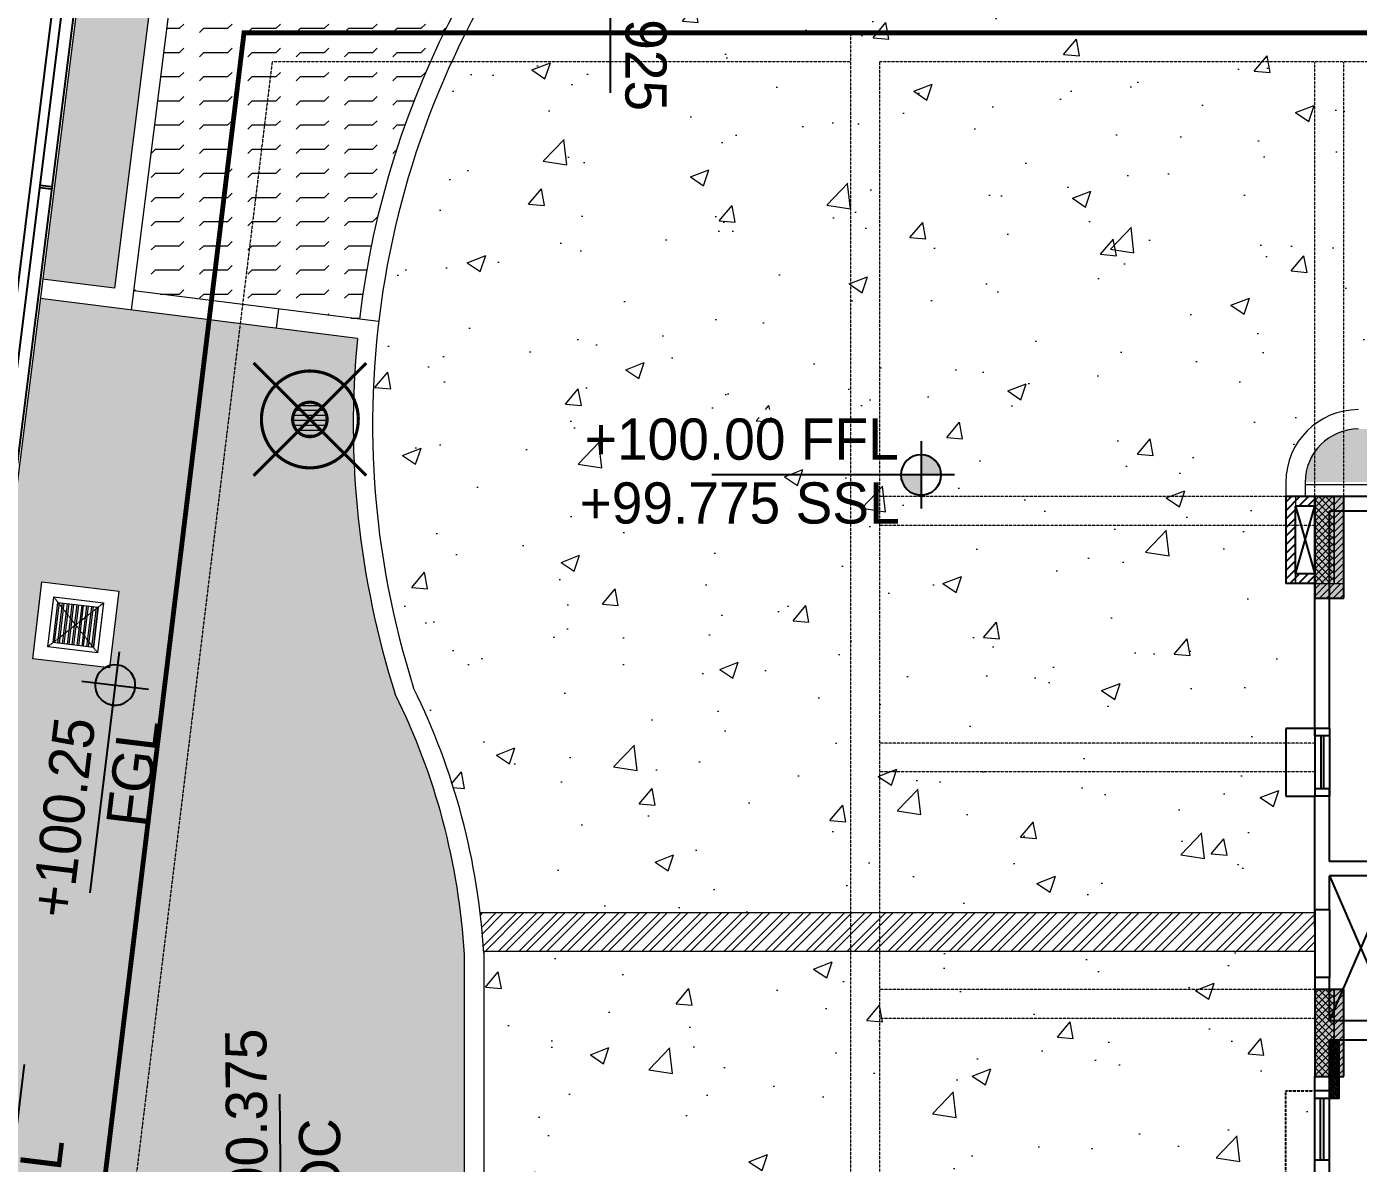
# Model space of a CAD drawing. Header units: millimetres. Extents: x 7964926 to 16080295, y -6277184 to -2986664.
# Drawn here: x 7979557 to 7993336, y -3097760 to -3085996 of the extents above; entities that cross this region are included whole.
import ezdxf

# ---------------------------------------------------------------- set-up
doc = ezdxf.new("R2010")
doc.units = ezdxf.units.MM
doc.header["$LTSCALE"] = 2000
doc.header["$MEASUREMENT"] = 0
for name, pattern in [('( Hidden )', [0.375, 0.25, -0.125]), ('1', [0, 0, 0]), ('DASHED2', [0.375, 0.25, -0.125]), ('HIDDEN', [0.375, 0.25, -0.125])]:
    doc.linetypes.add(name, pattern=pattern)
for name, color, linetype in [('a-chajja', 2, 'HIDDEN'), ('a-col', 8, 'DASHED2'), ('a-cutout', 8, 'Continuous'), ('a-door', 8, 'Continuous'), ('a-hat col', 252, 'Continuous'), ('a-hatch wall', 8, 'Continuous'), ('a-wall', 8, 'Continuous'), ('a-wall @100', 252, 'Continuous'), ('a-window', 8, 'Continuous'), ('L-FL', 7, 'Continuous')]:
    doc.layers.add(name, color=color, linetype=linetype)
for name, color, linetype, lineweight in [('BASEMENT EDGE', 4, 'Continuous', 5), ('Building block', 7, 'Continuous', 9), ('L - paving', 9, 'Continuous', 5), ('L-CHAMBERS', 50, 'Continuous', 5), ('L-compound wall', 7, 'Continuous', 20), ('L-DIM', 2, 'Continuous', 18), ('L-ELE 1', 24, 'Continuous', 20), ('L-ELE 2', 30, 'Continuous', 15), ('L-ELE 4', 27, 'Continuous', 9), ('L-ELE-4', 44, 'Continuous', 5), ('L-HATCH-1', 9, 'Continuous', 5), ('L-LAWN HATCH', 96, 'Continuous', 5), ('L-lights', 213, 'Continuous', 0), ('L-Paver 400x400', 250, '1', 13), ('L-SHRUBS', 96, 'Continuous', 18), ('STR-Column', 250, 'Continuous', 15), ('STR-Column Hatch', 250, 'Continuous', 15), ('STR-Podium Beam', 8, 'Continuous', 15), ('STR-RCC Up Stand', 250, 'Continuous', 15), ('STR-Retaining Wall', 250, 'HIDDEN', 15)]:
    doc.layers.add(name, color=color, linetype=linetype, lineweight=lineweight)
doc.styles.add('Century Gothic', font='GOTHIC.TTF')
doc.styles.get("Standard").update_dxf_attribs({"font": 'romans.shx', "width": 0.75})
pattern_1 = [(45, (5481601.440828349, -3588698.785654349), (-35.35533905932737, 35.35533905932738), []), (135, (5481601.440828349, -3588698.785654349), (-35.35533905932738, -35.35533905932737), [])]
pattern_2 = [(45, (5481601.440828349, -3593798.785654348), (-35.35533905932737, 35.35533905932738), []), (135, (5481601.440828349, -3593798.785654348), (-35.35533905932738, -35.35533905932737), [])]
pattern_3 = [(45, (5495713.427495873, -3480568.835670335), (-35.35533905932737, 35.35533905932738), [])]
pattern_4 = [(45, (5495713.427495873, -3485668.835670334), (-35.35533905932737, 35.35533905932738), [])]
pattern_5 = [(45, (5508973.427495873, -3570941.594752857), (-35.35533905932737, 35.35533905932738), [])]
pattern_6 = [(49.99999999999999, (0, 0), (1972.465502152072, -172.5683712021365), [206.25, -2268.75]), (355, (0, 0), (-381.56616743575, 2068.528367675033), [165, -1815]), (100.45144446, (164.37212275, -14.380696), (1590.899328499558, 1895.959975163731), [175.285528, -1928.140808]), (46.18420000000002, (0, 550), (2934.913659346824, -455.1780221809605), [309.3749999999999, -3403.125]), (96.63563549, (244.57604875, 512.06840575), (2570.320350604128, 2678.826152130014), [262.9284405, -2892.21284]), (351.1841639899999, (0, 550), (2570.320348900626, 2678.826150742473), [247.5, -2722.50000275]), (21, (275, 412.5), (1641.49439332577, -1107.201949329682), [206.25, -2268.75]), (326.0000000000001, (275, 412.5), (669.1171627843497, 1994.162623878846), [165, -1815]), (71.45144474, (411.7911985, 320.2331715), (2310.61153600742, 886.9606702174731), [175.2855225, -1928.140808]), (37.50000000000001, (0, 0), (33.43960212254934, 915.4580980361065), [0, -1793, 0, -1842.5, 0, -1821.875]), (7.499999999999999, (0, 0), (723.4412279659086, 1084.632207676491), [0, -1050.5, 0, -1751.75, 0, -694.375]), (327.5, (-613.25, 0), (1468.011699474125, -62.02589726954433), [0, -687.5, 0, -2145, 0, -2846.25]), (317.5, (-888.25, 0), (1603.761965691562, 275.2887014138738), [0, -893.75, 0, -1424.5, 0, -2021.25])]

# ---------------------------------------------------------------- blocks, each defined once
blk = doc.blocks.new('basement - column')
at = {"layer": 'a-hat col'}
h = blk.add_hatch(color=256, dxfattribs=at)
h.dxf.hatch_style = 1
h.paths.add_polyline_path([(4800.000049353577, -4799.308258506469), (4800.000049353577, -5849.308258506469), (5100.000049353577, -5849.308258506469), (5100.000049353577, -4799.308258506469)])
h = blk.add_hatch(color=256, dxfattribs=at)
h.dxf.hatch_style = 1
h.paths.add_polyline_path([(5100.000049359165, -9899.307953759097), (4800.000049359165, -9899.308299995959), (4800.000049359165, -10799.30829999596), (5100.000049359165, -10799.3079537591)])
at = {"layer": 'a-col', "linetype": 'DASHED2', "ltscale": 0.001}
for points in [[(4800.000049353577, -4799.308258506469), (4800.000049353577, -5849.308258506469), (5100.000049353577, -5849.308258506469), (5100.000049353577, -4799.308258506469)], [(4800.000049359165, -10799.30829999596), (5100.000049359165, -10799.3079537591), (5100.000049359165, -9899.307953759097), (4800.000049359165, -9899.308299995959)]]:
    blk.add_lwpolyline(points, close=True, dxfattribs=at)
blk = doc.blocks.new('block 1')
at = {"layer": 'a-hatch wall'}
h = blk.add_hatch(dxfattribs=at)
h.set_pattern_fill('ANSI31', color=256, scale=500)
h.set_pattern_definition([(45, (1286095.436605317, 166168.5263643307), (-44.19417382415921, 44.19417382415922), [])])
h.paths.add_polyline_path([(8070468.714083211, -2855005.335130414), (8070268.714083209, -2855005.335130414), (8070268.714083209, -2854305.335130414), (8070468.714083211, -2854305.335130414), (8070468.714083211, -2854205.335130414), (8070168.714083211, -2854205.335130414), (8070168.714083211, -2855105.335130415), (8070468.714083211, -2855105.335130415)])
h = blk.add_hatch(dxfattribs=at)
h.set_pattern_fill('ANSI37', color=256, scale=300)
h.set_pattern_definition([(45, (1285615.499905314, 166168.5263643307), (-26.51650429449553, 26.51650429449553), []), (135, (1285615.499905314, 166168.5263643307), (-26.51650429449553, -26.51650429449553), [])])
h.paths.add_polyline_path([(8070618.714083214, -2859830.335130414), (8070618.714083214, -2860430.335130414), (8070718.714083214, -2860430.335130414), (8070718.714083214, -2859830.335130414)])
at = {"layer": 'a-chajja', "ltscale": 500}
for p, q in [((8070468.714083211, -2856605.335130416), (8070168.714083211, -2856605.335130416)), ((8070168.714083211, -2856605.335130416), (8070168.714083211, -2857304.95498383)), ((8070168.714083211, -2857305.335130415), (8070468.714083211, -2857305.335130415))]:
    blk.add_line(p, q, dxfattribs=at)
at = {"layer": 'a-chajja', "ltscale": 0.005}
blk.add_lwpolyline([(8070468.714083211, -2861855.335130415), (8070168.714083211, -2861855.335130415), (8070168.714083211, -2860355.335130415), (8070468.714083211, -2860355.335130415)], dxfattribs=at)
at = {"layer": 'a-cutout', "linetype": 'HIDDEN', "ltscale": 1000}
for p, q in [((8070268.714083211, -2855005.335130414), (8070468.714083211, -2854305.335130414)), ((8070268.714083211, -2854305.335130414), (8070468.714083211, -2855005.335130414)), ((8070618.714083211, -2859630.335130413), (8071268.714083211, -2858130.335130415)), ((8070618.714083211, -2858130.335130415), (8071268.714083211, -2859630.335130414))]:
    blk.add_line(p, q, dxfattribs=at)
at = {"layer": 'a-door'}
for p, q in [((8070468.714083211, -2858480.335130413), (8070468.714083211, -2859180.335130414)), ((8070618.714083211, -2858480.335130413), (8070618.714083211, -2859180.335130413))]:
    blk.add_line(p, q, dxfattribs=at)
at = {"layer": 'a-wall'}
for p, q in [((8071219.094229798, -2854205.335130414), (8070168.714083211, -2854205.335130414)), ((8070168.714083211, -2854205.335130414), (8070168.714083211, -2855105.335130415)), ((8070468.714083211, -2855105.335130415), (8070468.714083211, -2854205.335130414)), ((8070268.714083211, -2855005.335130414), (8070268.714083211, -2854305.335130414)), ((8070468.714083211, -2854305.335130414), (8070268.714083211, -2854305.335130414)), ((8070618.714083211, -2855105.335130415), (8070618.714083211, -2854355.335130414)), ((8071219.094229798, -2854355.335130414), (8070618.714083211, -2854355.335130414)), ((8070468.714083214, -2855105.335130415), (8070168.714083211, -2855105.335130415)), ((8070468.714083214, -2855005.335130414), (8070268.714083211, -2855005.335130414)), ((8070468.714083211, -2856605.335130417), (8070468.714083211, -2855105.335130415)), ((8070618.714083211, -2856605.335130417), (8070618.714083211, -2855105.335130415)), ((8070618.714083211, -2856605.335130417), (8070468.714083211, -2856605.335130417)), ((8070618.714083211, -2857305.335130415), (8070468.714083211, -2857305.335130415)), ((8070468.714083211, -2858655.335130413), (8070468.714083211, -2857305.335130415)), ((8070618.714083211, -2857980.335130414), (8070618.714083211, -2857305.335130415)), ((8074018.714083211, -2857980.335130414), (8070618.714083211, -2857980.335130414)), ((8070618.714083211, -2858480.335130413), (8070618.714083211, -2858130.335130415)), ((8071268.714083211, -2858130.335130415), (8070618.714083211, -2858130.335130415)), ((8070618.714083211, -2858480.335130413), (8070468.714083211, -2858480.335130413)), ((8070618.714083211, -2859180.335130414), (8070468.714083211, -2859180.335130414)), ((8070468.714083211, -2859180.335130414), (8070468.714083211, -2859305.335130414)), ((8070618.714083211, -2859630.335130413), (8070618.714083211, -2859180.335130414)), ((8071268.714083211, -2859630.335130414), (8070618.714083211, -2859630.335130414)), ((8070618.714083211, -2860355.335130415), (8070618.714083211, -2859830.335130414)), ((8075068.714083214, -2859830.335130414), (8070618.714083211, -2859830.335130414)), ((8070468.714083211, -2860355.335130416), (8070468.714083211, -2860205.335130413)), ((8070618.714083211, -2860355.335130415), (8070468.714083211, -2860355.335130415))]:
    blk.add_line(p, q, dxfattribs=at)
at = {"layer": 'a-wall @100'}
blk.add_lwpolyline([(8070618.714083214, -2859830.335130414), (8070618.714083214, -2860430.335130414), (8070718.714083214, -2860430.335130414), (8070718.714083214, -2859830.335130414)], close=True, dxfattribs=at)
at = {"layer": 'a-window'}
for p, q in [((8070468.714083217, -2856605.335130417), (8070468.714083215, -2857304.954983828)), ((8070618.714083215, -2856605.335130417), (8070618.714083211, -2857304.954983828)), ((8070528.714083212, -2856680.335130415), (8070528.714083212, -2857229.95498383)), ((8070558.714083211, -2856680.335130414), (8070558.714083211, -2857229.954983831)), ((8070468.714083211, -2856899.604588229), (8070468.714083211, -2857304.954983828)), ((8070468.714083211, -2861855.335130415), (8070468.714083211, -2860355.335130415)), ((8070468.714083211, -2860430.335130415), (8070618.714083211, -2860430.335130415)), ((8070526.214083211, -2861067.835130415), (8070526.214083211, -2860430.335130415)), ((8070561.214083211, -2861067.835130415), (8070561.214083211, -2860430.335130415)), ((8070618.714083211, -2861855.335130415), (8070618.714083211, -2860355.335130415)), ((8070468.714083211, -2861067.835130415), (8070618.714083211, -2861067.835130415))]:
    blk.add_line(p, q, dxfattribs=at)
for points in [[(8070618.714083211, -2856605.335130416), (8070618.714083211, -2856680.335130414), (8070468.714083211, -2856680.335130415), (8070468.714083211, -2856605.335130416)], [(8070618.714083211, -2857304.95498383), (8070618.714083211, -2857229.954983831), (8070468.714083211, -2857229.95498383), (8070468.714083211, -2857304.95498383)]]:
    blk.add_lwpolyline(points, dxfattribs=at)
blk = doc.blocks.new('CHAMBERS')
at = {"layer": 'L-Paver 400x400', "true_color": 0x636466}
h = blk.add_hatch(dxfattribs=at)
h.set_pattern_fill('ANSI32', color=251, scale=135, angle=315)
h.set_pattern_definition([(0, (0.4799343226477504, 1.417475164402276), (1.4210854715202e-14, 50.62500000000001), []), (0, (17.35493429470807, -15.45752480719239), (1.4210854715202e-14, 50.62500000000001), [])])
h.paths.add_polyline_path([(7999084.227367846, -3148057.704323237), (7998664.227367677, -3148057.704323237), (7998664.227367676, -3148477.704323041), (7999084.227367845, -3148477.704323041)])
at = {"layer": 'L-CHAMBERS', "color": 42}
for points in [[(7999274.227367846, -3148667.704323237), (7998474.227367848, -3148667.704323237), (7998474.227367848, -3147867.704323237), (7999274.227367846, -3147867.704323237)], [(7999134.227367846, -3148527.704323237), (7998614.227367848, -3148527.704323237), (7998614.227367848, -3148007.704323237), (7999134.227367846, -3148007.704323237)], [(7999084.227367846, -3148477.704323237), (7998664.227367848, -3148477.704323237), (7998664.227367848, -3148057.704323237), (7999084.227367846, -3148057.704323237)]]:
    blk.add_lwpolyline(points, close=True, dxfattribs=at)
at = {"layer": 'L-Paver 400x400', "color": 251, "linetype": '( Hidden )', "ltscale": 0.005, "true_color": 0x636466}
for p, q in [((7998614.227367848, -3148007.704323238), (7999134.227367847, -3148527.704323237)), ((7998614.227367847, -3148527.704323237), (7999134.227367847, -3148007.704323237))]:
    blk.add_line(p, q, dxfattribs=at)
blk = doc.blocks.new('finish lvl')
h = blk.add_hatch(color=256)
edge = h.paths.add_edge_path()
edge.add_ellipse((0.03779312691722225, 0.003030802937928456), major_axis=(-0.030468540123942, 0.030468540123942), ratio=0.9999999999984531, start_angle=-45.0000000000443, end_angle=45.00000000010281)
edge.add_line((-0.005295895751714852, 0.003030802937701083), (0.03779312691722236, 0.003030802937701083))
edge.add_line((0.03779312691722225, 0.003030802937928456), (0.03779312691722225, 0.04611982560686556))
edge = h.paths.add_edge_path()
edge.add_ellipse((0.03779312691722225, 0.003030802937928456), major_axis=(-0.030468540123909, 0.030468540123909), ratio=0.9999999999995983, start_angle=134.9999999999885, end_angle=224.999999999953)
edge.add_line((0.0808821495866141, 0.003030802938383204), (0.03779312691767689, 0.003030802938383204))
edge.add_line((0.03779312691722225, 0.003030802937928456), (0.03779312691722225, -0.04005821973088135))
for p, q in [((0.03779312691676751, 0.07484584072017242), (0.03779312691722225, -0.06878423484386076)), ((-0.03402191086343009, 0.00303080293815583), (0.4857257542894331, 0.003030802937473709))]:
    blk.add_line(p, q)
blk.add_ellipse((0.037793126917677, 0.00303080293815583), major_axis=(-0.030468540123953, 0.030468540123953), ratio=0.9999999999978331, start_param=1.570796326794534, end_param=7.85398163397412)
at = {"layer": 'L-FL'}
for tag, p in [('%%P0.00', (0.1256311287966128, 0.03566715156830469)), ('FIN.LVL.', (0.1074625354408454, -0.1030079454646966))]:
    blk.add_attdef(tag, p, '', height=0.08000000000000004, dxfattribs=at)
blk = doc.blocks.new('PL')
at = {"layer": 'L-lights'}
h = blk.add_hatch(dxfattribs=at)
h.set_pattern_fill('ANSI31', color=256, scale=32.5, style=0)
h.set_pattern_definition([(45, (5.943405767538934e-11, 1.438422714272747e-11), (-72.96458098368686, 72.96458098368687), [])])
edge = h.paths.add_edge_path()
edge.add_arc((-1.980708930204855e-10, -4.792233276873503e-11), 358.6952379030135, 89.65216382012761, 276.0669623147895)
edge.add_arc((-2.005542398819671e-10, -4.804645570288812e-11), 358.6952379030137, 276.0669623147899, 449.6521638201272)
at = {"layer": 'L-lights', "const_width": 65}
for points in [[(1.270153404675511e-09, -1658.684768646848), (1.270153404675511e-09, 1658.684768646877)], [(1658.676649893507, -2.17758473526645), (-1658.692887400218, -2.17758473526645)]]:
    blk.add_lwpolyline(points, dxfattribs=at)
for points in [[(6.123636782694438, 1008.676649893462, 1.057607136263516), (106.6097079497425, -1003.045588763812, 0.9455306849885294)], [(2.177584735642948, 358.6886279476718, 1.057607136266735), (37.91075155247358, -356.686204682835, 0.945530684985646)]]:
    blk.add_lwpolyline(points, format="xyb", close=True, dxfattribs=at)

msp = doc.modelspace()

# ---------------------------------------------------------------- hatches: boundary and pattern name
at = {"layer": 'a-hatch wall'}
h = msp.add_hatch(dxfattribs=at)
h.set_pattern_fill('ANSI37', color=256, scale=300)
h.set_pattern_definition([(45, (1208032.906759675, -70486.10378725454), (-26.51650429449553, 26.51650429449553), []), (135, (1208032.906759675, -70486.10378725454), (-26.51650429449553, -26.51650429449553), [])])
h.paths.add_polyline_path([(7993036.120937575, -3096484.965282), (7993036.120937575, -3097084.965282), (7993136.120937575, -3097084.965282), (7993136.120937575, -3096484.965282)])
at = {"layer": 'L - paving'}
h = msp.add_hatch(dxfattribs=at)
h.set_pattern_fill('AR-CONC', color=252, scale=275)
h.set_pattern_definition(pattern_6)
edge = h.paths.add_edge_path()
edge.add_line((7996286.253626475, -3089959.965291744), (7998136.190326481, -3089959.965291755))
edge.add_line((7998136.190326481, -3089959.965291755), (7998136.190326482, -3082059.965250115))
edge.add_line((7998136.190326482, -3082059.965250115), (7996854.96225002, -3082057.657287541))
edge.add_line((7996854.96225002, -3082057.657287541), (7996235.288409999, -3082021.891983189))
edge.add_arc((7997109.988150668, -3072798.616520492), 9264.659189473934, 252.9584245581058, 264.5824927883495, ccw=False)
edge.add_arc((7992136.254120228, -3090109.331202271), 8749.38727286681, 75.04017502930164, 131.8936320342801)
edge.add_line((7986293.852281574, -3083596.411856362), (7986763.296038772, -3084058.189126753))
edge.add_line((7986763.296038772, -3084058.189126753), (7986084.473528828, -3084737.011636688))
edge.add_line((7986084.473528828, -3084737.011636688), (7985618.543075629, -3084272.222551185))
edge.add_arc((7992136.468353746, -3090110.001776617), 8750.02949800809, 138.1507882092519, 151.6710368764948)
edge.add_line((7984434.36348868, -3085957.822004066), (7984212.792887017, -3085841.620189487))
edge.add_arc((7992136.253626407, -3090109.965291547), 8999.999999940626, 151.6887834729816, 179.0450261274689)
edge.add_line((7983137.503713279, -3089959.965291745), (7996286.253626475, -3089959.965292058))
h = msp.add_hatch(dxfattribs=at)
h.set_pattern_fill('AR-CONC', color=252, scale=275)
h.set_pattern_definition(pattern_6)
edge = h.paths.add_edge_path()
edge.add_line((7984262.911220429, -3095168.815178447), (7992886.057686953, -3095168.815178447))
edge.add_line((7992886.057686953, -3095168.815178447), (7992886.05768695, -3091759.965282))
edge.add_line((7992886.05768695, -3091759.965282), (7992586.057686953, -3091759.965282))
edge.add_line((7992586.057686953, -3091759.965282), (7992586.057686953, -3090859.965240723))
edge.add_arc((7993352.290949087, -3090733.698256264), 776.5672948074453, 102.36048112239808, 189.3576281788559, ccw=False)
edge.add_line((7993186.057686955, -3089975.131669916), (7983136.294204442, -3090082.939341755))
edge.add_arc((7992136.253626454, -3090109.965291566), 8999.99999999018, 179.8279472012561, 197.6780704753266)
edge.add_arc((7976567.339503575, -3096221.659976654), 7767.258603802639, 7.790372013833405, 25.784650458541876, ccw=False)
h = msp.add_hatch(dxfattribs=at)
h.set_pattern_fill('AR-CONC', color=252, scale=275)
h.set_pattern_definition(pattern_6)
h.paths.add_polyline_path([(7988436.316926457, -3101568.871057746), (7992586.122834244, -3101568.871057753), (7992586.057686953, -3098509.965240723), (7992886.057686955, -3098509.965240723), (7992886.057686956, -3095568.815178447), (7984286.253626463, -3095568.815178447), (7984286.253626464, -3099408.358362812), (7984016.737994113, -3099408.358362812), (7984016.737994113, -3101568.871057592)])
at = {"layer": 'L-ELE-4'}
h = msp.add_hatch(dxfattribs=at)
h.set_pattern_fill('FLEX', color=5, scale=999.9235255553555)
h.set_pattern_definition([(0, (0, 0), (0, 249.9808813888389), [249.9808813888389, -249.9808813888389]), (45, (249.9808813888389, 0), (0, 249.9808813879382), [62.49522034720972, -228.5359121063822, 62.49522034720972, -353.5263527938022])])
edge = h.paths.add_edge_path()
edge.add_line((7981922.17336992, -3078706.226021949), (7992215.753322985, -3078688.084914087))
edge.add_line((7992215.753322986, -3078688.084914088), (7992219.66976724, -3080910.343465238))
edge.add_arc((7992136.243262168, -3090109.948494405), 9199.983297507968, 89.48042817055473, 132.4074443586564)
edge.add_arc((7992136.253626466, -3090109.965291567), 9200.002689655379, 132.4074214695318, 173.2245463237921)
edge.add_line((7983000.50244074, -3089024.562250211), (7980664.797402207, -3088728.834407387))
edge.add_line((7980664.797402207, -3088728.834407387), (7981922.173369919, -3078706.226021949))
at = {"layer": 'L-HATCH-1'}
h = msp.add_hatch(dxfattribs=at)
h.set_pattern_fill('STEEL', color=26, scale=1200)
h.set_pattern_definition([(45, (0, 0), (-106.0660171779821, 106.0660171779821), []), (45, (0, 75), (-106.0660171779821, 106.0660171779821), [])])
edge = h.paths.add_edge_path()
edge.add_arc((7977127.034880956, -3096012.197347016), 7172.384747047092, 3.54416777242849, 6.752660499101737)
edge.add_line((7984249.664781368, -3095168.843173834), (7992886.057686955, -3095168.843173832))
edge.add_line((7992886.057686955, -3095168.843173832), (7992886.057686955, -3095568.815178443))
edge.add_line((7992886.057686955, -3095568.815178443), (7984285.702020324, -3095568.815178447))
at = {"layer": 'L-LAWN HATCH'}
h = msp.add_hatch(dxfattribs=at)
h.set_pattern_fill('GRASS', color=256, scale=250)
h.set_pattern_definition([(90, (-42091.92941885628, 975.8508951589465), (-176.77669525, 176.77669525), [46.875, -306.6783907499999]), (45, (-42091.92941885628, 975.8508951589465), (-176.7766952966369, 176.7766952966369), [46.875, -203.125]), (135, (-42091.92941885628, 975.8508951589465), (-176.7766952966369, -176.7766952966369), [46.875, -203.125])])
h.paths.add_polyline_path([(7981744.203495719, -3078506.539360318), (8023636.204751026, -3078432.710107839), (8023636.132914577, -3077689.785242005), (7981076.993451243, -3077811.341781731), (7979722.299350089, -3088609.678004609), (7980466.373510745, -3088703.774746139)])
at = {"layer": 'L-SHRUBS'}
h = msp.add_hatch(dxfattribs=at)
h.set_pattern_fill('GRASS', color=256, scale=200)
h.set_pattern_definition([(90, (0, 0), (-141.4213562, 141.4213562), [37.5, -245.3427126]), (45, (0, 0), (-141.4213562373095, 141.4213562373095), [37.5, -162.5]), (135, (0, 0), (-141.4213562373095, -141.4213562373095), [37.5, -162.5])])
edge = h.paths.add_edge_path()
edge.add_arc((7977037.842079712, -3096033.691215488), 7064.121880455231, 3.714320551220785, 26.30061172523302)
edge.add_arc((7992136.253626496, -3090109.965291564), 9200.0000000323, 174.4657440696254, 197.6780704829377, ccw=False)
edge.add_line((7982979.137436293, -3089222.709364726), (7979697.326013468, -3088808.237690312))
edge.add_line((7979697.326013468, -3088808.237690313), (7978402.297059699, -3099208.358362811))
edge.add_line((7978402.2970597, -3099208.358362812), (7984086.299111001, -3099208.426623256))
edge.add_line((7984086.299111001, -3099208.426623256), (7984087.125474388, -3095576.065207171))
h.paths.add_polyline_path([(7979714.696105295, -3091743.015823305), (7980508.969292699, -3091838.567399791), (7980413.417716213, -3092632.840587195), (7979619.144528808, -3092537.289010708)], flags=16)
h = msp.add_hatch(dxfattribs=at)
h.set_pattern_fill('GRASS', color=256, scale=200)
h.set_pattern_definition([(90, (0.1326889004558325, 149.9999902779236), (-141.4213562, 141.4213562), [37.5, -245.3427126]), (45, (0.1326889004558325, 149.9999902779236), (-141.4213562373095, 141.4213562373095), [37.5, -162.5]), (135, (0.1326889004558325, 149.9999902779236), (-141.4213562373095, -141.4213562373095), [37.5, -162.5])])
h.paths.add_polyline_path([(7999269.814745839, -3090159.965291718), (7999269.814745839, -3090709.965291722), (8000186.253626473, -3090709.965291722), (8000186.253626473, -3090734.964647353), (8001686.253626473, -3090734.964647353), (8001686.253626473, -3090709.965291722), (8006694.42405434, -3090709.965291722), (8006694.42405434, -3090159.965291757)])
h.paths.add_polyline_path([(7999129.81474584, -3090159.965291718), (7999129.814745839, -3090199.965240725), (7999169.814694845, -3090159.965291718)])
edge = h.paths.add_edge_path()
edge.add_line((7998469.814745841, -3090709.965291722), (7998469.814745842, -3090159.965291716))
edge.add_line((7998469.814745842, -3090159.965291716), (7993136.253626469, -3090159.965291688))
edge.add_arc((7993136.253625035, -3090959.96528572), 799.9999940320849, 82.14583937946537, 89.99999989734698, ccw=False)
edge.add_arc((7993336.122833349, -3090709.965292145), 549.9999995044768, 99.47585428239219, 179.9999999559531)
edge.add_line((7992786.122833844, -3090709.965291722), (7993636.253626473, -3090709.965291722))
edge.add_line((7993636.253626473, -3090709.965291722), (7993636.253626473, -3090409.965291722))
edge.add_line((7993636.253626473, -3090409.965291722), (7995136.253626473, -3090409.965291722))
edge.add_line((7995136.253626473, -3090409.965291722), (7995136.253626473, -3090709.965291722))
edge.add_line((7995136.253626473, -3090709.965291722), (7998469.814745841, -3090709.965291722))
at = {"layer": 'STR-Column Hatch'}
h = msp.add_hatch(dxfattribs=at)
h.set_pattern_fill('ANSI37', color=250, scale=400)
h.set_pattern_definition(pattern_1)
h.paths.add_polyline_path([(7992886.057686955, -3091759.965240723), (7993086.057686955, -3091759.965240723), (7993086.057686955, -3090859.965240723), (7992886.057686955, -3090859.965240723)])
h = msp.add_hatch(dxfattribs=at)
h.set_pattern_fill('ANSI37', color=250, scale=400)
h.set_pattern_definition(pattern_1)
h.paths.add_polyline_path([(7992886.057686955, -3091759.965240723), (7993086.057686955, -3091759.965240723), (7993086.057686955, -3090859.965240723), (7992886.057686955, -3090859.965240723)])
h = msp.add_hatch(dxfattribs=at)
h.set_pattern_fill('ANSI31', color=250, scale=400)
h.set_pattern_definition(pattern_3)
h.paths.add_polyline_path([(7993086.057686955, -3091759.964894487), (7993186.057686955, -3091759.964894487), (7993186.057686955, -3090859.964894487), (7993086.057686955, -3090859.964894487)])
h = msp.add_hatch(dxfattribs=at)
h.set_pattern_fill('ANSI31', color=250, scale=400)
h.set_pattern_definition(pattern_3)
h.paths.add_polyline_path([(7993086.057686955, -3091759.964894487), (7993186.057686955, -3091759.964894487), (7993186.057686955, -3090859.964894487), (7993086.057686955, -3090859.964894487)])
h = msp.add_hatch(dxfattribs=at)
h.set_pattern_fill('ANSI31', color=250, scale=400)
h.set_pattern_definition(pattern_5)
h.paths.add_polyline_path([(7993186.057686955, -3091759.964894487), (7993186.057686955, -3091909.964894487), (7992886.057686955, -3091909.964894487), (7992886.057686955, -3091759.964894487)])
h = msp.add_hatch(dxfattribs=at)
h.set_pattern_fill('ANSI31', color=250, scale=400)
h.set_pattern_definition(pattern_5)
h.paths.add_polyline_path([(7993186.057686955, -3091759.964894487), (7993186.057686955, -3091909.964894487), (7992886.057686955, -3091909.964894487), (7992886.057686955, -3091759.964894487)])
h = msp.add_hatch(dxfattribs=at)
h.set_pattern_fill('ANSI37', color=250, scale=400)
h.set_pattern_definition(pattern_2)
h.paths.add_polyline_path([(7992886.057686955, -3096859.965240723), (7993086.057686955, -3096859.965240723), (7993086.057686955, -3095959.965240723), (7992886.057686955, -3095959.965240723)])
h = msp.add_hatch(dxfattribs=at)
h.set_pattern_fill('ANSI37', color=250, scale=400)
h.set_pattern_definition(pattern_2)
h.paths.add_polyline_path([(7992886.057686955, -3096859.965240723), (7993086.057686955, -3096859.965240723), (7993086.057686955, -3095959.965240723), (7992886.057686955, -3095959.965240723)])
h = msp.add_hatch(dxfattribs=at)
h.set_pattern_fill('ANSI31', color=250, scale=400)
h.set_pattern_definition(pattern_4)
h.paths.add_polyline_path([(7993086.057686955, -3096859.964894486), (7993186.057686955, -3096859.964894486), (7993186.057686955, -3095959.964894486), (7993086.057686955, -3095959.964894486)])
h = msp.add_hatch(dxfattribs=at)
h.set_pattern_fill('ANSI31', color=250, scale=400)
h.set_pattern_definition(pattern_4)
h.paths.add_polyline_path([(7993086.057686955, -3096859.964894486), (7993186.057686955, -3096859.964894486), (7993186.057686955, -3095959.964894486), (7993086.057686955, -3095959.964894486)])

# ---------------------------------------------------------------- linework, layer by layer
at = {"layer": 'BASEMENT EDGE', "color": 2, "linetype": '( Hidden )', "ltscale": 0.01, "const_width": 50}
msp.add_lwpolyline([(7981805.827278946, -3086059.967953469), (7976491.006109476, -3129797.46565373), (7978510.206521805, -3129797.46565373), (7978510.206521805, -3137797.465291389), (7982586.190326475, -3137797.465291393), (7982586.190326475, -3145584.965291392), (8038276.190326475, -3145584.965291392), (8038276.190326475, -3143084.965291393), (8166136.190326478, -3143084.965291393), (8166136.191441908, -3086059.965282003)], close=True, dxfattribs=at)
at = {"layer": 'L-compound wall', "color": 7, "lineweight": 25}
msp.add_line((7980951.335808288, -3077607.935289741), (7978404.525904922, -3097908.687768746), dxfattribs=at)
at = {"layer": 'L-compound wall', "lineweight": 25}
msp.add_lwpolyline([(8175893.586245873, -3077164.374301981), (7980862.945159239, -3077508.090668121), (7978305.124828079, -3097896.607832287), (7976331.01029449, -3114636.526972916), (7971810.414036102, -3151672.070342278), (7992932.742771153, -3151954.453417468), (8024764.788228069, -3151685.265464583), (8063758.699941444, -3151406.280851228), (8108734.296880024, -3151866.177734863), (8174286.973501227, -3153236.992930519), (8175095.256693388, -3114965.032729664), (8270296.784206889, -3115122.376169953), (8270280.009804663, -3116338.856435483), (8274728.881882717, -3116451.333088821), (8275279.372631292, -3076529.724445269), (8270829.795642485, -3076468.367926075)], close=True, dxfattribs=at)
for points in [[(8270829.928331669, -3076468.36793568), (8270829.928331386, -3076468.367935676), (8175893.718934774, -3077164.374311582), (7980863.07784814, -3077508.090677722), (7978305.25751698, -3097896.607841888), (7976331.142983392, -3114636.526982518), (7971810.546725001, -3151672.070351879), (7992932.875460055, -3151954.45342707), (8024764.920916971, -3151685.265474184), (8063758.832630344, -3151406.280860829), (8108734.429568924, -3151866.177744464), (8174287.106190126, -3153236.992940121), (8175095.389382288, -3114965.032739266), (8270296.916895788, -3115122.376179554), (8270280.142493565, -3116338.856445082)], [(8175894.925238416, -3077414.372573871), (7981058.521210873, -3077757.746622231), (7978568.982863449, -3097601.984588814), (7978444.955071006, -3097586.424810406)], [(7979813.765135983, -3087679.761194131), (7979689.737343551, -3087664.201415724)], [(7979816.877091665, -3087654.955635645), (7979692.849299232, -3087639.395857238)]]:
    msp.add_lwpolyline(points, dxfattribs=at)
at = {"layer": 'L-compound wall'}
msp.add_lwpolyline([(8175894.969297625, -3077439.372535047), (7981080.585700911, -3077782.707775236), (7978593.788421935, -3097605.096544496)], dxfattribs=at)
at = {"layer": 'L-DIM', "color": 4}
msp.add_line((7982164.346202729, -3088918.217775942), (7982139.28655004, -3089116.641599631), dxfattribs=at)
at = {"layer": 'L-ELE 1'}
msp.add_lwpolyline([(7992586.122833848, -3090709.965291689), (7992586.057686953, -3090859.965281999)], dxfattribs=at)
msp.add_arc((7993336.122833848, -3090709.965291689), 750, 90, 180, dxfattribs=at)
at = {"layer": 'L-ELE 2'}
for p, q in [((7981922.17336992, -3078706.226021949), (7980639.901748253, -3088927.278943062)), ((7980466.373510745, -3088703.774746139), (7979722.283917765, -3088609.801016457)), ((7983199.021365505, -3089048.890594071), (7980664.797402207, -3088728.834407388)), ((7982979.137436293, -3089222.709364726), (7979697.388263811, -3088808.245552131)), ((7984086.299126528, -3099208.358362812), (7984087.120428938, -3095598.242970753)), ((7984286.253626462, -3095575.996758728), (7984286.253626464, -3099408.358362812))]:
    msp.add_line(p, q, dxfattribs=at)
for points in [[(8023636.132914577, -3078432.710234442), (7981745.657449623, -3078506.536797911), (7980466.352934313, -3088703.938761937)], [(7992786.122814981, -3090710.052154213), (7992786.057668086, -3090860.052144523)], [(7992786.11199517, -3090734.964647353), (7998469.814745841, -3090734.964647353)]]:
    msp.add_lwpolyline(points, dxfattribs=at)
for centre, radius, start, end in [((7992136.253626465, -3090109.965291566), 9200.002689654666, 89.4804938447081, 173.2245463237935), ((7992136.253626464, -3090109.965291566), 9000, 88.19312546909062, 197.6780704753041), ((7992136.253626464, -3090109.965291566), 9200, 174.4657440695885, 197.6780704753041), ((7993336.122833848, -3090709.965291689), 550.0000000037253, 90, 180), ((7977071.052031748, -3096021.172841039), 7028.803982844349, 3.44962568550977, 26.32907857137386), ((7977127.034880875, -3096012.197347007), 7172.38474712777, 3.40368400183144, 26.22285188592604)]:
    msp.add_arc(centre, radius, start, end, dxfattribs=at)
at = {"layer": 'L-ELE 4', "color": 2, "linetype": '( Hidden )', "ltscale": 0.01, "const_width": 50}
msp.add_lwpolyline([(7981805.827280783, -3086059.967953469), (7976491.006111314, -3129797.46565373), (7978510.206523643, -3129797.46565373), (7978510.206523643, -3137797.465291389), (7982586.190328312, -3137797.465291393), (7982586.190328312, -3145584.965291392), (8038276.190328312, -3145584.965291392), (8038276.190328312, -3143084.965291393), (8166136.190328316, -3143084.965291393), (8166136.191443746, -3086059.965282003)], close=True, dxfattribs=at)
at = {"layer": 'L-ELE 4'}
for points in [[(7992886.253626466, -3095168.815178447), (7984249.661466523, -3095168.815178447)], [(7992886.253626466, -3095568.815178447), (7984285.702020324, -3095568.815178447)]]:
    msp.add_lwpolyline(points, dxfattribs=at)
at = {"layer": 'STR-Column', "color": 8}
for points in [[(7992886.057686955, -3091759.965240723), (7993086.057686955, -3091759.965240723), (7993086.057686955, -3090859.965240723), (7992886.057686955, -3090859.965240723)], [(7992886.057686955, -3091759.965240723), (7993086.057686955, -3091759.965240723), (7993086.057686955, -3090859.965240723), (7992886.057686955, -3090859.965240723)], [(7993086.057686955, -3091759.964894487), (7993186.057686955, -3091759.964894487), (7993186.057686955, -3090859.964894487), (7993086.057686955, -3090859.964894487)], [(7993086.057686955, -3091759.964894487), (7993186.057686955, -3091759.964894487), (7993186.057686955, -3090859.964894487), (7993086.057686955, -3090859.964894487)], [(7993186.057686955, -3091759.964894487), (7993186.057686955, -3091909.964894487), (7992886.057686955, -3091909.964894487), (7992886.057686955, -3091759.964894487)], [(7993186.057686955, -3091759.964894487), (7993186.057686955, -3091909.964894487), (7992886.057686955, -3091909.964894487), (7992886.057686955, -3091759.964894487)], [(7992886.057686955, -3096859.965240723), (7993086.057686955, -3096859.965240723), (7993086.057686955, -3095959.965240723), (7992886.057686955, -3095959.965240723)], [(7992886.057686955, -3096859.965240723), (7993086.057686955, -3096859.965240723), (7993086.057686955, -3095959.965240723), (7992886.057686955, -3095959.965240723)], [(7993086.057686955, -3096859.964894486), (7993186.057686955, -3096859.964894486), (7993186.057686955, -3095959.964894486), (7993086.057686955, -3095959.964894486)], [(7993086.057686955, -3096859.964894486), (7993186.057686955, -3096859.964894486), (7993186.057686955, -3095959.964894486), (7993086.057686955, -3095959.964894486)]]:
    msp.add_lwpolyline(points, close=True, dxfattribs=at)
at = {"layer": 'STR-Podium Beam', "linetype": 'HIDDEN', "lineweight": 5, "ltscale": 0.005}
for p, q in [((7992886.057686955, -3090859.964894488), (7992886.057686955, -3086359.964894491)), ((7992886.057686955, -3090859.964894488), (7992886.057686955, -3086359.964894491)), ((7993186.057686955, -3090859.964894488), (7993186.057686955, -3086359.964894491)), ((7993186.057686955, -3090859.964894488), (7993186.057686955, -3086359.964894491)), ((7992886.057686955, -3090859.965240723), (7988386.057686957, -3090859.965240723)), ((7992886.057686955, -3090859.965240723), (7988386.057686957, -3090859.965240723)), ((7992886.057686955, -3091159.965240723), (7988386.057686957, -3091159.965240723)), ((7992886.057686955, -3091159.965240723), (7988386.057686957, -3091159.965240723)), ((7992886.057686955, -3093409.965240723), (7988386.057686957, -3093409.965240723)), ((7992886.057686955, -3093409.965240723), (7988386.057686957, -3093409.965240723)), ((7992886.057686955, -3093709.965240723), (7988386.057686957, -3093709.965240723)), ((7992886.057686955, -3093709.965240723), (7988386.057686957, -3093709.965240723)), ((7992886.057686955, -3095959.965240723), (7988386.057686957, -3095959.965240723)), ((7992886.057686955, -3095959.965240723), (7988386.057686957, -3095959.965240723)), ((7992886.057686955, -3096259.965240723), (7988386.057686957, -3096259.965240723)), ((7992886.057686955, -3096259.965240723), (7988386.057686957, -3096259.965240723))]:
    msp.add_line(p, q, dxfattribs=at)
at = {"layer": 'STR-RCC Up Stand'}
for points in [[(7992686.057686953, -3091759.965240723), (7992586.057686953, -3091759.965240723), (7992586.057686953, -3090859.965240723), (7992686.057686953, -3090859.965240723)], [(7992686.057686953, -3091759.965240723), (7992586.057686953, -3091759.965240723), (7992586.057686953, -3090859.965240723), (7992686.057686953, -3090859.965240723)], [(7992686.057686953, -3090959.965240723), (7992886.057686955, -3090959.965240723), (7992886.057686955, -3090859.965240723), (7992686.057686953, -3090859.965240723)], [(7992686.057686953, -3090959.965240723), (7992886.057686955, -3090959.965240723), (7992886.057686955, -3090859.965240723), (7992686.057686953, -3090859.965240723)], [(7992686.057686953, -3091659.965240723), (7992886.057686955, -3091659.965240723), (7992886.057686955, -3091759.965240723), (7992686.057686953, -3091759.965240723)], [(7992686.057686953, -3091659.965240723), (7992886.057686955, -3091659.965240723), (7992886.057686955, -3091759.965240723), (7992686.057686953, -3091759.965240723)]]:
    msp.add_lwpolyline(points, close=True, dxfattribs=at)
at = {"layer": 'STR-Retaining Wall', "linetype": 'HIDDEN', "ltscale": 0.005}
for p, q in [((7976490.938445875, -3129797.463039597), (7981805.762132049, -3086059.965339336)), ((7976490.938445875, -3129797.463039597), (7981805.762132049, -3086059.965339336)), ((7988386.122662883, -3086059.965339337), (7981805.762132049, -3086059.965339336)), ((7988386.122662883, -3086059.965339337), (7981805.762132049, -3086059.965339336)), ((7988086.122662883, -3100447.399588094), (7988086.122662885, -3086059.965339337)), ((7988086.122662883, -3100447.399588094), (7988086.122662885, -3086059.965339337)), ((7982097.321694389, -3086359.965339337), (7980304.550093237, -3101047.465339332)), ((7982097.321694389, -3086359.965339337), (7980304.550093237, -3101047.465339332)), ((7988086.122662887, -3086359.965339337), (7982097.321694389, -3086359.965339337)), ((7988086.122662887, -3086359.965339337), (7982097.321694389, -3086359.965339337)), ((8023535.937024441, -3086359.965240723), (7988386.057686957, -3086359.965240723)), ((8023535.937024441, -3086359.965240723), (7988386.057686957, -3086359.965240723)), ((7988386.12266288, -3113647.465339332), (7988386.122662883, -3086359.965240723)), ((7988386.12266288, -3113647.465339332), (7988386.122662883, -3086359.965240723))]:
    msp.add_line(p, q, dxfattribs=at)
at = {"layer": 'STR-Retaining Wall', "linetype": 'Continuous'}
msp.add_lwpolyline([(7988386.057686957, -3086059.965240727), (8023535.937024441, -3086059.965240727)], dxfattribs=at)
msp.add_lwpolyline([(7988386.057686957, -3086059.965240727), (8023535.937024441, -3086059.965240727)], dxfattribs=at)

# ---------------------------------------------------------------- block references
at = {"layer": 'Building block', "color": 8}
msp.add_blockref('block 1', (-77582.59314564057, -236654.6301515847), dxfattribs=at)
at = {"layer": 'L-CHAMBERS', "color": 8, "rotation": 263.1402460496478}
msp.add_blockref('CHAMBERS', (12061176.14049044, 4473398.804137072), dxfattribs=at)
at = {"layer": 'L-FL', "ltscale": 0.5}
ref = msp.add_blockref('finish lvl', (7985580.18815216, -3084332.252478627), dxfattribs=dict(at, xscale=4835.363999980464, yscale=4835.363999980464, zscale=4835.363999980464, rotation=270.0002105369682))
ref.add_attrib('FIN.LVL.', 'FL', (7985091.021837673, -3084832.446722358, 1.858061185515393e-06), dxfattribs={"ltscale": 0.5, "height": 426.2420098618888, "rotation": 270.0002104550149, "style": 'Century Gothic'})
ref.add_attrib('%%P0.00', '+99.925 ', (7985751.876467365, -3084794.106400823), dxfattribs={"ltscale": 0.5, "height": 426.2420098618888, "rotation": 270.0002104550149, "style": 'Century Gothic'})
ref = msp.add_blockref('finish lvl', (7988993.74285695, -3090649.617506672), dxfattribs=dict(at, xscale=-4835.363999980464, yscale=4835.363999980464, zscale=4835.363999980464, rotation=359.9997894630317))
ref.add_attrib('FIN.LVL.', '+99.775 SSL', (7985278.043797851, -3091138.772007205, 1.858061185515393e-06), dxfattribs={"ltscale": 0.5, "height": 426.2420098618888, "rotation": 359.9997894980505, "style": 'Century Gothic'})
ref.add_attrib('%%P0.00', '+100.00 FFL', (7985332.031344764, -3090477.917435003), dxfattribs={"ltscale": 0.5, "height": 426.2420098618888, "rotation": 359.9997894980505, "style": 'Century Gothic'})
ref = msp.add_blockref('finish lvl', (7980510.021367715, -3092630.880689652), dxfattribs=dict(at, xscale=-4835.363999980464, yscale=4835.363999980464, zscale=4835.363999980464, rotation=83.04063307404411))
ref.add_attrib('FIN.LVL.', 'FGL', (7980799.80863033, -3094294.028069521, 1.858061185515393e-06), dxfattribs={"ltscale": 0.5, "height": 426.2420098618888, "rotation": 83.04063308824752, "style": 'Century Gothic'})
ref.add_attrib('%%P0.00', '+100.25', (7980019.195577237, -3095234.948219235), dxfattribs={"ltscale": 0.5, "height": 426.2420098618888, "rotation": 83.04063308824752, "style": 'Century Gothic'})
ref = msp.add_blockref('finish lvl', (7979264.94740944, -3099070.600750717), dxfattribs=dict(at, xscale=4835.363999980463, yscale=4835.363999980463, zscale=4835.363999980463, rotation=83.04105414798055))
ref.add_attrib('FIN.LVL.', 'FGL', (7979811.114345646, -3098633.35980743, 1.858061185515393e-06), dxfattribs={"ltscale": 0.5, "height": 426.2420098618888, "rotation": 83.04105412813738, "style": 'Century Gothic'})
ref.add_attrib('%%P0.00', '+100.30', (7979150.482999679, -3098591.347350177), dxfattribs={"ltscale": 0.5, "height": 426.2420098618888, "rotation": 83.04105412813738, "style": 'Century Gothic'})
ref = msp.add_blockref('finish lvl', (7982212.222894941, -3099390.97292702), dxfattribs=dict(at, xscale=4835.363999980462, yscale=4835.363999980462, zscale=4835.363999980462, rotation=90.47920715122963))
ref.add_attrib('FIN.LVL.', 'TOC', (7982809.760221291, -3098496.279337802), dxfattribs={"ltscale": 0.5, "height": 426.2420098618888, "rotation": 90.47920700998637, "style": 'Century Gothic'})
ref.add_attrib('%%P0.00', '+100.375', (7982056.346557187, -3098757.421807076), dxfattribs={"ltscale": 0.5, "height": 426.2420098618888, "rotation": 90.47920700998637, "style": 'Century Gothic'})
at = {"layer": 'L-lights', "color": 6, "xscale": 0.497007000161001, "yscale": 0.497007000161001, "zscale": 0.497007000161001, "rotation": 135.0000000000014}
msp.add_blockref('PL', (7982487.254197379, -3090061.427182354, -3.861594438228579e-05), dxfattribs=at)
at = {"layer": 'STR-Column', "ltscale": 1000}
msp.add_blockref('basement - column', (7988086.057637597, -3086060.657023284), dxfattribs=at)

doc.saveas('drawing.dxf')
